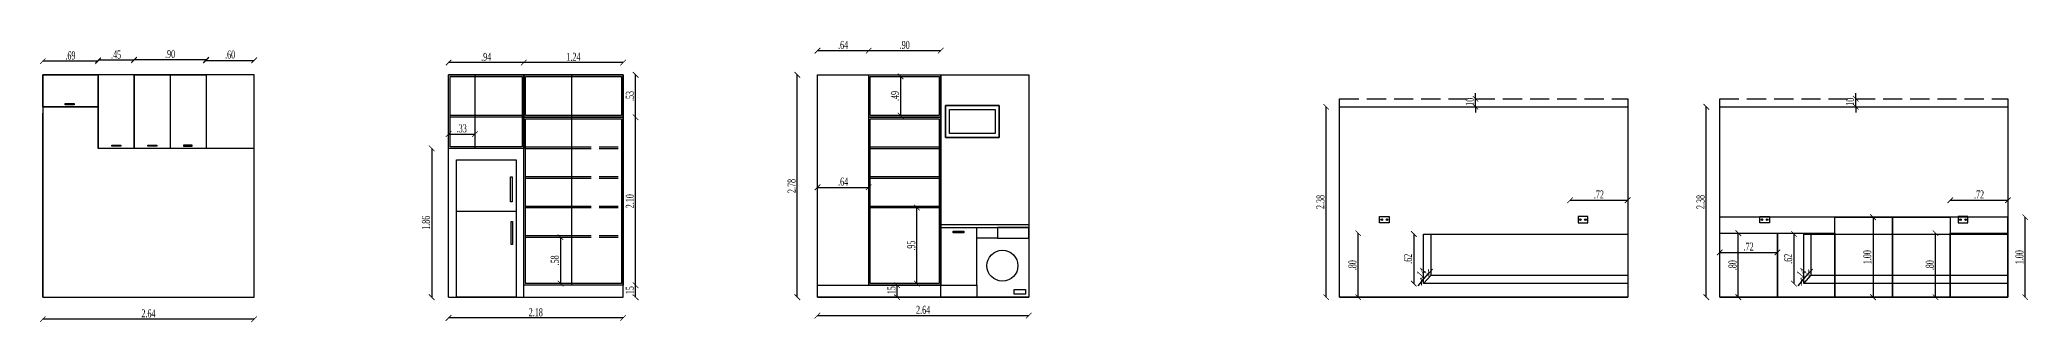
# Model space of a CAD drawing. Header units: inches. Extents: x -90 to 340, y -48 to 179.
# Drawn here: x 315.28 to 340.13, y -3.37 to 0.17 of the extents above; entities that cross this region are included whole.
import ezdxf

# ---------------------------------------------------------------- set-up
doc = ezdxf.new("R2010")
doc.units = ezdxf.units.IN
doc.header["$MEASUREMENT"] = 0
doc.linetypes.add('ACAD_ISO02W100', pattern=[15, 12, -3])
doc.layers.get('Defpoints').update_dxf_attribs({"lineweight": 15})
doc.styles.add('facade', font='times.ttf', dxfattribs={"width": 0.6})
doc.dimstyles.new('facade', dxfattribs={"dimscale": 0, "dimtxt": 0.08, "dimasz": 0.04, "dimexe": 0.1, "dimexo": 0.15, "dimgap": 0.01, "dimtad": 1, "dimzin": 4, "dimdsep": 46, "dimtxsty": 'facade', "dimblk": 'ARCHTICK', "dimcen": 0, "dimse1": 1, "dimse2": 1, "dimclrd": 140, "dimclre": 253, "dimclrt": 2, "dimazin": 1, "dimtm": 1e-09, "dimtfac": 1, "dimtix": 1, "dimtmove": 1, "dimatfit": 3, "dimldrblk": 'ARCHTICK', "dimfxl": 0.1, "dimtzin": 0, "dimlwd": -1, "dimarcsym": 0})

# ---------------------------------------------------------------- blocks, each defined once
blk = doc.blocks.new('_ArchTick')
at = {"color": 0, "linetype": 'ByBlock', "const_width": 0.15}
blk.add_lwpolyline([(-0.5, -0.5), (0.5, 0.5)], dxfattribs=at)
blk = doc.blocks.new('*D274')
at = {"color": 140}
blk.add_line((324.748, -3.052), (324.748, -0.272), dxfattribs=at)
at = {"layer": 'Defpoints', "color": 0}
for p in [(324.748, -0.272), (325, -0.272), (325, -3.052)]:
    blk.add_point(p, dxfattribs=at)
at = {"color": 140, "xscale": 0.07, "yscale": 0.07, "zscale": 0.07}
for p, rotation in [((324.748, -0.272), 90), ((324.748, -3.052), 270)]:
    blk.add_blockref('_ArchTick', p, dxfattribs=dict(at, rotation=rotation))
at = {"color": 6, "insert": (324.677, -1.662), "char_height": 0.1, "attachment_point": 5, "rotation": 90, "style": 'facade'}
blk.add_mtext('2.78', dxfattribs=at)
blk = doc.blocks.new('*D275')
at = {"color": 140}
blk.add_line((325, 0.03), (325.64, 0.03), dxfattribs=at)
at = {"layer": 'Defpoints', "color": 0}
for p in [(325.64, 0.03), (325, -0.272), (325.64, -0.272)]:
    blk.add_point(p, dxfattribs=at)
at = {"color": 140, "xscale": 0.07, "yscale": 0.07, "zscale": 0.07, "rotation": 180}
blk.add_blockref('_ArchTick', (325, 0.03), dxfattribs=at)
at = {"color": 140, "xscale": 0.07, "yscale": 0.07, "zscale": 0.07}
blk.add_blockref('_ArchTick', (325.64, 0.03), dxfattribs=at)
at = {"color": 6, "insert": (325.32, 0.101), "char_height": 0.1, "attachment_point": 5, "style": 'facade'}
blk.add_mtext('.64', dxfattribs=at)
blk = doc.blocks.new('*D276')
at = {"color": 140}
blk.add_line((325.64, 0.03), (326.54, 0.03), dxfattribs=at)
at = {"layer": 'Defpoints', "color": 0}
for p in [(326.54, 0.03), (325.64, -0.272), (326.54, -0.272)]:
    blk.add_point(p, dxfattribs=at)
at = {"color": 140, "xscale": 0.07, "yscale": 0.07, "zscale": 0.07, "rotation": 180}
blk.add_blockref('_ArchTick', (325.64, 0.03), dxfattribs=at)
at = {"color": 140, "xscale": 0.07, "yscale": 0.07, "zscale": 0.07}
blk.add_blockref('_ArchTick', (326.54, 0.03), dxfattribs=at)
at = {"color": 6, "insert": (326.09, 0.101), "char_height": 0.1, "attachment_point": 5, "style": 'facade'}
blk.add_mtext('.90', dxfattribs=at)
blk = doc.blocks.new('*D277')
at = {"color": 140}
blk.add_line((325.995, -3.052), (325.995, -2.902), dxfattribs=at)
at = {"layer": 'Defpoints', "color": 0}
for p in [(325.995, -2.902), (326.064, -2.902), (326.064, -3.052)]:
    blk.add_point(p, dxfattribs=at)
at = {"color": 140, "xscale": 0.07, "yscale": 0.07, "zscale": 0.07}
for p, rotation in [((325.995, -2.902), 90), ((325.995, -3.052), 270)]:
    blk.add_blockref('_ArchTick', p, dxfattribs=dict(at, rotation=rotation))
at = {"color": 6, "insert": (325.924, -2.977), "char_height": 0.1, "attachment_point": 5, "rotation": 90, "style": 'facade'}
blk.add_mtext('.15', dxfattribs=at)
blk = doc.blocks.new('*D278')
at = {"color": 140}
blk.add_line((326.039, -0.292), (326.039, -0.782), dxfattribs=at)
at = {"layer": 'Defpoints', "color": 0}
for p in [(326.063, -0.292), (326.039, -0.782), (326.063, -0.782)]:
    blk.add_point(p, dxfattribs=at)
at = {"color": 140, "xscale": 0.07, "yscale": 0.07, "zscale": 0.07}
for p, rotation in [((326.039, -0.292), 90), ((326.039, -0.782), 270)]:
    blk.add_blockref('_ArchTick', p, dxfattribs=dict(at, rotation=rotation))
at = {"color": 6, "insert": (325.968, -0.537), "char_height": 0.1, "attachment_point": 5, "rotation": 90, "style": 'facade'}
blk.add_mtext('.49', dxfattribs=at)
blk = doc.blocks.new('*D279')
at = {"color": 140}
blk.add_line((325, -1.679), (325.64, -1.679), dxfattribs=at)
at = {"layer": 'Defpoints', "color": 0}
for p in [(325, -1.662), (325.64, -1.662), (325.64, -1.679)]:
    blk.add_point(p, dxfattribs=at)
at = {"color": 140, "xscale": 0.07, "yscale": 0.07, "zscale": 0.07, "rotation": 180}
blk.add_blockref('_ArchTick', (325, -1.679), dxfattribs=at)
at = {"color": 140, "xscale": 0.07, "yscale": 0.07, "zscale": 0.07}
blk.add_blockref('_ArchTick', (325.64, -1.679), dxfattribs=at)
at = {"color": 6, "insert": (325.32, -1.608), "char_height": 0.1, "attachment_point": 5, "style": 'facade'}
blk.add_mtext('.64', dxfattribs=at)
blk = doc.blocks.new('*D280')
at = {"color": 140}
blk.add_line((317.36, -0.083), (316.46, -0.083), dxfattribs=at)
at = {"layer": 'Defpoints', "color": 0}
for p in [(316.46, -0.083), (316.46, -0.272), (317.36, -0.272)]:
    blk.add_point(p, dxfattribs=at)
at = {"color": 140, "xscale": 0.07, "yscale": 0.07, "zscale": 0.07, "rotation": 180}
blk.add_blockref('_ArchTick', (316.46, -0.083), dxfattribs=at)
at = {"color": 140, "xscale": 0.07, "yscale": 0.07, "zscale": 0.07}
blk.add_blockref('_ArchTick', (317.36, -0.083), dxfattribs=at)
at = {"color": 6, "insert": (316.91, -0.012), "char_height": 0.1, "attachment_point": 5, "style": 'facade'}
blk.add_mtext('.90', dxfattribs=at)
blk = doc.blocks.new('*D281')
at = {"color": 140}
blk.add_line((316.46, -0.09), (316.01, -0.09), dxfattribs=at)
at = {"layer": 'Defpoints', "color": 0}
for p in [(316.01, -0.09), (316.01, -0.292), (316.46, -0.272)]:
    blk.add_point(p, dxfattribs=at)
at = {"color": 140, "xscale": 0.07, "yscale": 0.07, "zscale": 0.07, "rotation": 180}
blk.add_blockref('_ArchTick', (316.01, -0.09), dxfattribs=at)
at = {"color": 140, "xscale": 0.07, "yscale": 0.07, "zscale": 0.07}
blk.add_blockref('_ArchTick', (316.46, -0.09), dxfattribs=at)
at = {"color": 6, "insert": (316.235, -0.019), "char_height": 0.1, "attachment_point": 5, "style": 'facade'}
blk.add_mtext('.45', dxfattribs=at)
blk = doc.blocks.new('*D282')
at = {"color": 140}
blk.add_line((316.01, -0.102), (315.32, -0.102), dxfattribs=at)
at = {"layer": 'Defpoints', "color": 0}
for p in [(315.32, -0.102), (315.32, -1.192), (316.01, -1.192)]:
    blk.add_point(p, dxfattribs=at)
at = {"color": 140, "xscale": 0.07, "yscale": 0.07, "zscale": 0.07, "rotation": 180}
blk.add_blockref('_ArchTick', (315.32, -0.102), dxfattribs=at)
at = {"color": 140, "xscale": 0.07, "yscale": 0.07, "zscale": 0.07}
blk.add_blockref('_ArchTick', (316.01, -0.102), dxfattribs=at)
at = {"color": 6, "insert": (315.665, -0.031), "char_height": 0.1, "attachment_point": 5, "style": 'facade'}
blk.add_mtext('.69', dxfattribs=at)
blk = doc.blocks.new('*D283')
at = {"color": 140}
blk.add_line((317.36, -0.091), (317.96, -0.091), dxfattribs=at)
at = {"layer": 'Defpoints', "color": 0}
for p in [(317.96, -0.091), (317.36, -0.272), (317.96, -0.272)]:
    blk.add_point(p, dxfattribs=at)
at = {"color": 140, "xscale": 0.07, "yscale": 0.07, "zscale": 0.07, "rotation": 180}
blk.add_blockref('_ArchTick', (317.36, -0.091), dxfattribs=at)
at = {"color": 140, "xscale": 0.07, "yscale": 0.07, "zscale": 0.07}
blk.add_blockref('_ArchTick', (317.96, -0.091), dxfattribs=at)
at = {"color": 6, "insert": (317.66, -0.02), "char_height": 0.1, "attachment_point": 5, "style": 'facade'}
blk.add_mtext('.60', dxfattribs=at)
blk = doc.blocks.new('*D284')
at = {"color": 140}
blk.add_line((322.727, -3.052), (322.727, -2.902), dxfattribs=at)
at = {"layer": 'Defpoints', "color": 0}
for p in [(322.57, -2.902), (322.727, -2.902), (322.57, -3.052)]:
    blk.add_point(p, dxfattribs=at)
at = {"color": 140, "xscale": 0.07, "yscale": 0.07, "zscale": 0.07}
for p, rotation in [((322.727, -2.902), 90), ((322.727, -3.052), 270)]:
    blk.add_blockref('_ArchTick', p, dxfattribs=dict(at, rotation=rotation))
at = {"color": 6, "insert": (322.656, -2.977), "char_height": 0.1, "attachment_point": 5, "rotation": 90, "style": 'facade'}
blk.add_mtext('.15', dxfattribs=at)
blk = doc.blocks.new('*D285')
at = {"color": 140}
blk.add_line((322.727, -2.902), (322.727, -0.802), dxfattribs=at)
at = {"layer": 'Defpoints', "color": 0}
for p in [(322.57, -0.802), (322.727, -0.802), (322.57, -2.902)]:
    blk.add_point(p, dxfattribs=at)
at = {"color": 140, "xscale": 0.07, "yscale": 0.07, "zscale": 0.07}
for p, rotation in [((322.727, -0.802), 90), ((322.727, -2.902), 270)]:
    blk.add_blockref('_ArchTick', p, dxfattribs=dict(at, rotation=rotation))
at = {"color": 6, "insert": (322.656, -1.852), "char_height": 0.1, "attachment_point": 5, "rotation": 90, "style": 'facade'}
blk.add_mtext('2.10', dxfattribs=at)
blk = doc.blocks.new('*D286')
at = {"color": 140}
blk.add_line((322.727, -0.802), (322.727, -0.272), dxfattribs=at)
at = {"layer": 'Defpoints', "color": 0}
for p in [(322.57, -0.272), (322.727, -0.272), (322.57, -0.802)]:
    blk.add_point(p, dxfattribs=at)
at = {"color": 140, "xscale": 0.07, "yscale": 0.07, "zscale": 0.07}
for p, rotation in [((322.727, -0.272), 90), ((322.727, -0.802), 270)]:
    blk.add_blockref('_ArchTick', p, dxfattribs=dict(at, rotation=rotation))
at = {"color": 6, "insert": (322.656, -0.537), "char_height": 0.1, "attachment_point": 5, "rotation": 90, "style": 'facade'}
blk.add_mtext('.53', dxfattribs=at)
blk = doc.blocks.new('*D287')
at = {"color": 140}
blk.add_line((322.57, -0.119), (321.33, -0.119), dxfattribs=at)
at = {"layer": 'Defpoints', "color": 0}
for p in [(321.33, -0.119), (321.33, -0.272), (322.57, -0.272)]:
    blk.add_point(p, dxfattribs=at)
at = {"color": 140, "xscale": 0.07, "yscale": 0.07, "zscale": 0.07, "rotation": 180}
blk.add_blockref('_ArchTick', (321.33, -0.119), dxfattribs=at)
at = {"color": 140, "xscale": 0.07, "yscale": 0.07, "zscale": 0.07}
blk.add_blockref('_ArchTick', (322.57, -0.119), dxfattribs=at)
at = {"color": 6, "insert": (321.95, -0.048), "char_height": 0.1, "attachment_point": 5, "style": 'facade'}
blk.add_mtext('1.24', dxfattribs=at)
blk = doc.blocks.new('*D288')
at = {"color": 140}
blk.add_line((321.33, -0.119), (320.39, -0.119), dxfattribs=at)
at = {"layer": 'Defpoints', "color": 0}
for p in [(320.39, -0.119), (320.39, -0.272), (321.33, -0.272)]:
    blk.add_point(p, dxfattribs=at)
at = {"color": 140, "xscale": 0.07, "yscale": 0.07, "zscale": 0.07, "rotation": 180}
blk.add_blockref('_ArchTick', (320.39, -0.119), dxfattribs=at)
at = {"color": 140, "xscale": 0.07, "yscale": 0.07, "zscale": 0.07}
blk.add_blockref('_ArchTick', (321.33, -0.119), dxfattribs=at)
at = {"color": 6, "insert": (320.86, -0.048), "char_height": 0.1, "attachment_point": 5, "style": 'facade'}
blk.add_mtext('.94', dxfattribs=at)
blk = doc.blocks.new('*D289')
at = {"color": 140}
blk.add_line((320.39, -1.013), (320.72, -1.013), dxfattribs=at)
at = {"layer": 'Defpoints', "color": 0}
for p in [(320.39, -0.935), (320.72, -0.935), (320.72, -1.013)]:
    blk.add_point(p, dxfattribs=at)
at = {"color": 140, "xscale": 0.07, "yscale": 0.07, "zscale": 0.07, "rotation": 180}
blk.add_blockref('_ArchTick', (320.39, -1.013), dxfattribs=at)
at = {"color": 140, "xscale": 0.07, "yscale": 0.07, "zscale": 0.07}
blk.add_blockref('_ArchTick', (320.72, -1.013), dxfattribs=at)
at = {"color": 6, "insert": (320.555, -0.942), "char_height": 0.1, "attachment_point": 5, "style": 'facade'}
blk.add_mtext('.33', dxfattribs=at)
blk = doc.blocks.new('*D290')
at = {"color": 140}
blk.add_line((320.179, -1.192), (320.179, -3.052), dxfattribs=at)
at = {"layer": 'Defpoints', "color": 0}
for p in [(320.39, -1.192), (320.179, -3.052), (320.39, -3.052)]:
    blk.add_point(p, dxfattribs=at)
at = {"color": 140, "xscale": 0.07, "yscale": 0.07, "zscale": 0.07}
for p, rotation in [((320.179, -1.192), 90), ((320.179, -3.052), 270)]:
    blk.add_blockref('_ArchTick', p, dxfattribs=dict(at, rotation=rotation))
at = {"color": 6, "insert": (320.108, -2.122), "char_height": 0.1, "attachment_point": 5, "rotation": 90, "style": 'facade'}
blk.add_mtext('1.86', dxfattribs=at)
blk = doc.blocks.new('*D291')
at = {"color": 140}
blk.add_line((322.57, -3.312), (320.39, -3.312), dxfattribs=at)
at = {"layer": 'Defpoints', "color": 0}
for p in [(320.39, -3.052), (322.57, -3.052), (320.39, -3.312)]:
    blk.add_point(p, dxfattribs=at)
at = {"color": 140, "xscale": 0.07, "yscale": 0.07, "zscale": 0.07, "rotation": 180}
blk.add_blockref('_ArchTick', (320.39, -3.312), dxfattribs=at)
at = {"color": 140, "xscale": 0.07, "yscale": 0.07, "zscale": 0.07}
blk.add_blockref('_ArchTick', (322.57, -3.312), dxfattribs=at)
at = {"color": 6, "insert": (321.48, -3.241), "char_height": 0.1, "attachment_point": 5, "style": 'facade'}
blk.add_mtext('2.18', dxfattribs=at)
blk = doc.blocks.new('*D292')
at = {"color": 140}
blk.add_line((325, -3.282), (327.64, -3.282), dxfattribs=at)
at = {"layer": 'Defpoints', "color": 0}
for p in [(325, -3.052), (327.64, -3.052), (327.64, -3.282)]:
    blk.add_point(p, dxfattribs=at)
at = {"color": 140, "xscale": 0.07, "yscale": 0.07, "zscale": 0.07, "rotation": 180}
blk.add_blockref('_ArchTick', (325, -3.282), dxfattribs=at)
at = {"color": 140, "xscale": 0.07, "yscale": 0.07, "zscale": 0.07}
blk.add_blockref('_ArchTick', (327.64, -3.282), dxfattribs=at)
at = {"color": 6, "insert": (326.32, -3.211), "char_height": 0.1, "attachment_point": 5, "style": 'facade'}
blk.add_mtext('2.64', dxfattribs=at)
blk = doc.blocks.new('*D293')
at = {"color": 140}
blk.add_line((317.96, -3.327), (315.32, -3.327), dxfattribs=at)
at = {"layer": 'Defpoints', "color": 0}
for p in [(315.32, -3.052), (317.96, -3.052), (315.32, -3.327)]:
    blk.add_point(p, dxfattribs=at)
at = {"color": 140, "xscale": 0.07, "yscale": 0.07, "zscale": 0.07, "rotation": 180}
blk.add_blockref('_ArchTick', (315.32, -3.327), dxfattribs=at)
at = {"color": 140, "xscale": 0.07, "yscale": 0.07, "zscale": 0.07}
blk.add_blockref('_ArchTick', (317.96, -3.327), dxfattribs=at)
at = {"color": 6, "insert": (316.64, -3.256), "char_height": 0.1, "attachment_point": 5, "style": 'facade'}
blk.add_mtext('2.64', dxfattribs=at)
blk = doc.blocks.new('*D294')
at = {"color": 140}
blk.add_line((326.243, -2.882), (326.243, -1.932), dxfattribs=at)
at = {"layer": 'Defpoints', "color": 0}
for p in [(326.243, -1.932), (326.286, -1.932), (326.286, -2.882)]:
    blk.add_point(p, dxfattribs=at)
at = {"color": 140, "xscale": 0.07, "yscale": 0.07, "zscale": 0.07}
for p, rotation in [((326.243, -1.932), 90), ((326.243, -2.882), 270)]:
    blk.add_blockref('_ArchTick', p, dxfattribs=dict(at, rotation=rotation))
at = {"color": 6, "insert": (326.172, -2.407), "char_height": 0.1, "attachment_point": 5, "rotation": 90, "style": 'facade'}
blk.add_mtext('.95', dxfattribs=at)
blk = doc.blocks.new('*D295')
at = {"color": 140}
blk.add_line((331.356, -3.052), (331.356, -0.672), dxfattribs=at)
at = {"layer": 'Defpoints', "color": 0}
for p in [(331.356, -0.672), (331.524, -0.672), (331.524, -3.052)]:
    blk.add_point(p, dxfattribs=at)
at = {"color": 140, "xscale": 0.07, "yscale": 0.07, "zscale": 0.07}
for p, rotation in [((331.356, -0.672), 90), ((331.356, -3.052), 270)]:
    blk.add_blockref('_ArchTick', p, dxfattribs=dict(at, rotation=rotation))
at = {"color": 6, "insert": (331.285, -1.862), "char_height": 0.1, "attachment_point": 5, "rotation": 90, "style": 'facade'}
blk.add_mtext('2.38', dxfattribs=at)
blk = doc.blocks.new('*D296')
at = {"color": 140}
for p, q in [((333.223, -0.572), (333.223, -0.502)), ((333.223, -0.672), (333.223, -0.572)), ((333.223, -0.672), (333.223, -0.742))]:
    blk.add_line(p, q, dxfattribs=at)
at = {"layer": 'Defpoints', "color": 0}
for p in [(333.223, -0.572), (333.324, -0.572), (333.324, -0.672)]:
    blk.add_point(p, dxfattribs=at)
at = {"color": 140, "xscale": 0.07, "yscale": 0.07, "zscale": 0.07}
for p, rotation in [((333.223, -0.572), 270), ((333.223, -0.672), 90)]:
    blk.add_blockref('_ArchTick', p, dxfattribs=dict(at, rotation=rotation))
at = {"color": 6, "insert": (333.152, -0.622), "char_height": 0.1, "attachment_point": 5, "rotation": 90, "style": 'facade'}
blk.add_mtext('.10', dxfattribs=at)
blk = doc.blocks.new('*D297')
at = {"color": 140}
blk.add_line((332.451, -2.262), (332.451, -2.882), dxfattribs=at)
at = {"layer": 'Defpoints', "color": 0}
for p in [(332.574, -2.262), (332.451, -2.882), (332.574, -2.882)]:
    blk.add_point(p, dxfattribs=at)
at = {"color": 140, "xscale": 0.07, "yscale": 0.07, "zscale": 0.07}
for p, rotation in [((332.451, -2.262), 90), ((332.451, -2.882), 270)]:
    blk.add_blockref('_ArchTick', p, dxfattribs=dict(at, rotation=rotation))
at = {"color": 6, "insert": (332.38, -2.572), "char_height": 0.1, "attachment_point": 5, "rotation": 90, "style": 'facade'}
blk.add_mtext('.62', dxfattribs=at)
blk = doc.blocks.new('*D298')
at = {"color": 140}
for p, q in [((332.638, -2.752), (332.685, -2.7)), ((332.546, -2.857), (332.5, -2.91)), ((332.546, -2.857), (332.638, -2.752))]:
    blk.add_line(p, q, dxfattribs=at)
at = {"layer": 'Defpoints', "color": 0}
for p in [(332.574, -2.882), (332.638, -2.752), (332.667, -2.777)]:
    blk.add_point(p, dxfattribs=at)
at = {"color": 140, "xscale": 0.07, "yscale": 0.07, "zscale": 0.07}
for p, rotation in [((332.638, -2.752), 228.6549975260653), ((332.546, -2.857), 48.6549975260653)]:
    blk.add_blockref('_ArchTick', p, dxfattribs=dict(at, rotation=rotation))
at = {"color": 6, "insert": (332.539, -2.758), "char_height": 0.1, "attachment_point": 5, "rotation": 48.655, "style": 'facade'}
blk.add_mtext('.14', dxfattribs=at)
blk = doc.blocks.new('*D299')
at = {"color": 140}
blk.add_line((321.789, -2.302), (321.789, -2.882), dxfattribs=at)
at = {"layer": 'Defpoints', "color": 0}
for p in [(321.778, -2.302), (321.778, -2.882), (321.789, -2.882)]:
    blk.add_point(p, dxfattribs=at)
at = {"color": 140, "xscale": 0.07, "yscale": 0.07, "zscale": 0.07}
for p, rotation in [((321.789, -2.302), 90), ((321.789, -2.882), 270)]:
    blk.add_blockref('_ArchTick', p, dxfattribs=dict(at, rotation=rotation))
at = {"color": 6, "insert": (321.718, -2.592), "char_height": 0.1, "attachment_point": 5, "rotation": 90, "style": 'facade'}
blk.add_mtext('.58', dxfattribs=at)
blk = doc.blocks.new('*D300')
at = {"color": 140}
blk.add_line((331.756, -3.052), (331.756, -2.252), dxfattribs=at)
at = {"layer": 'Defpoints', "color": 0}
for p in [(331.676, -2.252), (331.756, -2.252), (331.676, -3.052)]:
    blk.add_point(p, dxfattribs=at)
at = {"color": 140, "xscale": 0.07, "yscale": 0.07, "zscale": 0.07}
for p, rotation in [((331.756, -2.252), 90), ((331.756, -3.052), 270)]:
    blk.add_blockref('_ArchTick', p, dxfattribs=dict(at, rotation=rotation))
at = {"color": 6, "insert": (331.685, -2.652), "char_height": 0.1, "attachment_point": 5, "rotation": 90, "style": 'facade'}
blk.add_mtext('.80', dxfattribs=at)
blk = doc.blocks.new('*D301')
at = {"color": 140}
blk.add_line((334.404, -1.84), (335.124, -1.84), dxfattribs=at)
at = {"layer": 'Defpoints', "color": 0}
for p in [(334.404, -1.952), (335.124, -1.84), (335.124, -1.952)]:
    blk.add_point(p, dxfattribs=at)
at = {"color": 140, "xscale": 0.07, "yscale": 0.07, "zscale": 0.07, "rotation": 180}
blk.add_blockref('_ArchTick', (334.404, -1.84), dxfattribs=at)
at = {"color": 140, "xscale": 0.07, "yscale": 0.07, "zscale": 0.07}
blk.add_blockref('_ArchTick', (335.124, -1.84), dxfattribs=at)
at = {"color": 6, "insert": (334.764, -1.769), "char_height": 0.1, "attachment_point": 5, "style": 'facade'}
blk.add_mtext('.72', dxfattribs=at)
blk = doc.blocks.new('*D305')
at = {"color": 140}
blk.add_line((336.106, -3.052), (336.106, -0.672), dxfattribs=at)
at = {"layer": 'Defpoints', "color": 0}
for p in [(336.106, -0.672), (336.275, -0.672), (336.275, -3.052)]:
    blk.add_point(p, dxfattribs=at)
at = {"color": 140, "xscale": 0.07, "yscale": 0.07, "zscale": 0.07}
for p, rotation in [((336.106, -0.672), 90), ((336.106, -3.052), 270)]:
    blk.add_blockref('_ArchTick', p, dxfattribs=dict(at, rotation=rotation))
at = {"color": 6, "insert": (336.035, -1.862), "char_height": 0.1, "attachment_point": 5, "rotation": 90, "style": 'facade'}
blk.add_mtext('2.38', dxfattribs=at)
blk = doc.blocks.new('*D306')
at = {"color": 140}
for p, q in [((337.974, -0.572), (337.974, -0.502)), ((337.974, -0.672), (337.974, -0.572)), ((337.974, -0.672), (337.974, -0.742))]:
    blk.add_line(p, q, dxfattribs=at)
at = {"layer": 'Defpoints', "color": 0}
for p in [(337.974, -0.572), (338.075, -0.572), (338.075, -0.672)]:
    blk.add_point(p, dxfattribs=at)
at = {"color": 140, "xscale": 0.07, "yscale": 0.07, "zscale": 0.07}
for p, rotation in [((337.974, -0.572), 270), ((337.974, -0.672), 90)]:
    blk.add_blockref('_ArchTick', p, dxfattribs=dict(at, rotation=rotation))
at = {"color": 6, "insert": (337.903, -0.622), "char_height": 0.1, "attachment_point": 5, "rotation": 90, "style": 'facade'}
blk.add_mtext('.10', dxfattribs=at)
blk = doc.blocks.new('*D307')
at = {"color": 140}
blk.add_line((337.202, -2.262), (337.202, -2.882), dxfattribs=at)
at = {"layer": 'Defpoints', "color": 0}
for p in [(337.325, -2.262), (337.202, -2.882), (337.325, -2.882)]:
    blk.add_point(p, dxfattribs=at)
at = {"color": 140, "xscale": 0.07, "yscale": 0.07, "zscale": 0.07}
for p, rotation in [((337.202, -2.262), 90), ((337.202, -2.882), 270)]:
    blk.add_blockref('_ArchTick', p, dxfattribs=dict(at, rotation=rotation))
at = {"color": 6, "insert": (337.13, -2.572), "char_height": 0.1, "attachment_point": 5, "rotation": 90, "style": 'facade'}
blk.add_mtext('.62', dxfattribs=at)
blk = doc.blocks.new('*D308')
at = {"color": 140}
for p, q in [((337.389, -2.752), (337.435, -2.7)), ((337.296, -2.857), (337.25, -2.91)), ((337.296, -2.857), (337.389, -2.752))]:
    blk.add_line(p, q, dxfattribs=at)
at = {"layer": 'Defpoints', "color": 0}
for p in [(337.325, -2.882), (337.389, -2.752), (337.417, -2.777)]:
    blk.add_point(p, dxfattribs=at)
at = {"color": 140, "xscale": 0.07, "yscale": 0.07, "zscale": 0.07}
for p, rotation in [((337.389, -2.752), 228.6549975260653), ((337.296, -2.857), 48.6549975260653)]:
    blk.add_blockref('_ArchTick', p, dxfattribs=dict(at, rotation=rotation))
at = {"color": 6, "insert": (337.289, -2.758), "char_height": 0.1, "attachment_point": 5, "rotation": 48.655, "style": 'facade'}
blk.add_mtext('.14', dxfattribs=at)
blk = doc.blocks.new('*D303')
at = {"color": 140}
blk.add_line((336.506, -3.052), (336.506, -2.252), dxfattribs=at)
at = {"layer": 'Defpoints', "color": 0}
for p in [(336.427, -2.252), (336.506, -2.252), (336.427, -3.052)]:
    blk.add_point(p, dxfattribs=at)
at = {"color": 140, "xscale": 0.07, "yscale": 0.07, "zscale": 0.07}
for p, rotation in [((336.506, -2.252), 90), ((336.506, -3.052), 270)]:
    blk.add_blockref('_ArchTick', p, dxfattribs=dict(at, rotation=rotation))
at = {"color": 6, "insert": (336.435, -2.652), "char_height": 0.1, "attachment_point": 5, "rotation": 90, "style": 'facade'}
blk.add_mtext('.80', dxfattribs=at)
blk = doc.blocks.new('*D302')
at = {"color": 140}
blk.add_line((339.155, -1.84), (339.875, -1.84), dxfattribs=at)
at = {"layer": 'Defpoints', "color": 0}
for p in [(339.155, -1.952), (339.875, -1.84), (339.875, -1.952)]:
    blk.add_point(p, dxfattribs=at)
at = {"color": 140, "xscale": 0.07, "yscale": 0.07, "zscale": 0.07, "rotation": 180}
blk.add_blockref('_ArchTick', (339.155, -1.84), dxfattribs=at)
at = {"color": 140, "xscale": 0.07, "yscale": 0.07, "zscale": 0.07}
blk.add_blockref('_ArchTick', (339.875, -1.84), dxfattribs=at)
at = {"color": 6, "insert": (339.515, -1.769), "char_height": 0.1, "attachment_point": 5, "style": 'facade'}
blk.add_mtext('.72', dxfattribs=at)
blk = doc.blocks.new('*D304')
at = {"color": 140}
blk.add_line((338.971, -3.052), (338.971, -2.252), dxfattribs=at)
at = {"layer": 'Defpoints', "color": 0}
for p in [(338.971, -2.252), (339.091, -2.252), (339.091, -3.052)]:
    blk.add_point(p, dxfattribs=at)
at = {"color": 140, "xscale": 0.07, "yscale": 0.07, "zscale": 0.07}
for p, rotation in [((338.971, -2.252), 90), ((338.971, -3.052), 270)]:
    blk.add_blockref('_ArchTick', p, dxfattribs=dict(at, rotation=rotation))
at = {"color": 6, "insert": (338.9, -2.652), "char_height": 0.1, "attachment_point": 5, "rotation": 90, "style": 'facade'}
blk.add_mtext('.80', dxfattribs=at)
blk = doc.blocks.new('*D309')
at = {"color": 140}
blk.add_line((336.275, -2.492), (336.995, -2.492), dxfattribs=at)
at = {"layer": 'Defpoints', "color": 0}
for p in [(336.275, -2.252), (336.995, -2.252), (336.995, -2.492)]:
    blk.add_point(p, dxfattribs=at)
at = {"color": 140, "xscale": 0.07, "yscale": 0.07, "zscale": 0.07, "rotation": 180}
blk.add_blockref('_ArchTick', (336.275, -2.492), dxfattribs=at)
at = {"color": 140, "xscale": 0.07, "yscale": 0.07, "zscale": 0.07}
blk.add_blockref('_ArchTick', (336.995, -2.492), dxfattribs=at)
at = {"color": 6, "insert": (336.635, -2.421), "char_height": 0.1, "attachment_point": 5, "style": 'facade'}
blk.add_mtext('.72', dxfattribs=at)
blk = doc.blocks.new('*D310')
at = {"color": 140}
blk.add_line((340.091, -3.052), (340.091, -2.052), dxfattribs=at)
at = {"layer": 'Defpoints', "color": 0}
for p in [(339.875, -2.052), (340.091, -2.052), (339.875, -3.052)]:
    blk.add_point(p, dxfattribs=at)
at = {"color": 140, "xscale": 0.07, "yscale": 0.07, "zscale": 0.07}
for p, rotation in [((340.091, -2.052), 90), ((340.091, -3.052), 270)]:
    blk.add_blockref('_ArchTick', p, dxfattribs=dict(at, rotation=rotation))
at = {"color": 6, "insert": (340.02, -2.552), "char_height": 0.1, "attachment_point": 5, "rotation": 90, "style": 'facade'}
blk.add_mtext('1.00', dxfattribs=at)
blk = doc.blocks.new('*D311')
at = {"color": 140}
blk.add_line((338.19, -2.052), (338.19, -3.052), dxfattribs=at)
at = {"layer": 'Defpoints', "color": 0}
for p in [(338.23, -2.052), (338.19, -3.052), (338.23, -3.052)]:
    blk.add_point(p, dxfattribs=at)
at = {"color": 140, "xscale": 0.07, "yscale": 0.07, "zscale": 0.07}
for p, rotation in [((338.19, -2.052), 90), ((338.19, -3.052), 270)]:
    blk.add_blockref('_ArchTick', p, dxfattribs=dict(at, rotation=rotation))
at = {"color": 6, "insert": (338.119, -2.552), "char_height": 0.1, "attachment_point": 5, "rotation": 90, "style": 'facade'}
blk.add_mtext('1.00', dxfattribs=at)

msp = doc.modelspace()

# ---------------------------------------------------------------- linework, layer by layer
for p, q in [((315.32041, -0.27215), (316.01041, -0.27215)), ((316.01041, -0.27215), (316.01041, -1.19215)), ((316.01041, -1.19215), (316.01041, -0.29215)), ((316.46041, -0.27215), (316.46041, -1.19215)), ((317.96041, -0.27215), (317.36041, -0.27215)), ((317.36041, -0.27215), (317.36041, -1.19215)), ((322.57011, -0.27215), (320.39011, -0.27215)), ((320.39011, -3.05215), (320.39011, -0.27215)), ((320.39011, -0.27215), (320.72011, -0.27215)), ((320.72011, -0.27215), (320.72011, -1.19215)), ((321.33011, -3.05215), (321.33011, -0.27215)), ((321.93011, -2.90215), (321.93011, -0.27215)), ((322.57011, -3.05215), (322.57011, -0.27215)), ((324.9998, -3.05215), (324.9998, -0.27215)), ((324.9998, -0.27215), (327.6398, -0.27215)), ((325.6398, -2.90215), (325.6398, -0.27215)), ((326.5398, -2.14215), (326.5398, -0.27215)), ((327.6398, -0.27215), (327.6398, -3.05215)), ((315.32041, -0.67215), (316.01041, -0.67215)), ((327.2698, -0.65634), (326.5998, -0.65634)), ((326.5998, -0.65634), (326.5998, -0.95634)), ((327.2698, -1.05634), (327.2698, -0.65634)), ((331.52411, -3.05215), (331.52411, -0.57215)), ((331.52411, -0.67215), (335.12411, -0.67215)), ((335.12411, -0.57215), (335.12411, -3.05215)), ((336.27471, -3.05215), (336.27471, -0.57215)), ((336.27471, -0.67215), (339.87471, -0.67215)), ((339.87471, -0.57215), (339.87471, -3.05215)), ((315.32041, -3.05215), (315.32041, -0.75215)), ((321.31011, -0.78215), (320.41011, -0.78215)), ((321.31011, -0.80215), (320.41011, -0.80215)), ((321.33011, -0.80215), (321.31011, -0.80215)), ((322.57011, -0.80215), (321.33011, -0.80215)), ((325.6398, -0.80215), (326.5398, -0.80215)), ((326.5998, -0.95634), (326.5998, -1.05634)), ((317.96041, -1.19215), (316.01041, -1.19215)), ((317.96041, -1.19215), (317.36041, -1.19215)), ((320.39011, -3.05215), (320.39011, -1.15215)), ((321.33011, -1.19215), (320.39011, -1.19215)), ((321.35011, -1.17215), (321.93011, -1.17215)), ((321.35011, -1.19215), (321.93011, -1.19215)), ((325.6598, -1.17215), (326.5198, -1.17215)), ((325.6598, -1.19215), (326.5198, -1.19215)), ((326.5998, -1.05634), (327.2698, -1.05634)), ((321.35011, -1.54215), (321.93011, -1.54215)), ((321.35011, -1.56215), (321.93011, -1.56215)), ((325.6598, -1.54215), (326.5198, -1.54215)), ((325.6598, -1.56215), (326.5198, -1.56215)), ((321.35011, -1.91215), (321.93011, -1.91215)), ((321.35011, -1.93215), (321.93011, -1.93215)), ((325.6598, -1.91215), (326.5198, -1.91215)), ((325.6598, -1.93215), (326.5198, -1.93215)), ((335.12411, -1.95215), (335.12411, -3.05215)), ((339.87471, -1.95215), (339.87471, -3.05215)), ((326.5398, -2.18215), (326.5398, -2.14215)), ((326.5398, -2.14215), (327.6398, -2.14215)), ((326.5398, -2.90215), (326.5398, -2.18215)), ((326.5398, -2.18215), (327.6398, -2.18215)), ((326.9898, -2.90215), (326.9898, -2.18215)), ((331.52411, -3.05215), (331.52411, -2.12215)), ((332.02411, -2.12215), (332.02411, -2.04215)), ((332.02411, -2.12215), (332.02411, -2.04215)), ((332.02411, -2.04215), (332.14411, -2.04215)), ((332.14411, -2.12215), (332.02411, -2.12215)), ((332.14411, -2.04215), (332.14411, -2.12215)), ((334.50411, -2.04215), (334.50411, -2.12215)), ((334.62411, -2.04215), (334.50411, -2.04215)), ((339.87471, -2.05215), (336.27471, -2.05215)), ((336.27471, -3.05215), (336.27471, -2.12215)), ((336.77471, -2.12215), (336.77471, -2.04215)), ((336.77471, -2.12215), (336.77471, -2.04215)), ((336.77471, -2.04215), (336.89471, -2.04215)), ((336.89471, -2.12215), (336.77471, -2.12215)), ((336.89471, -2.04215), (336.89471, -2.12215)), ((339.25471, -2.04215), (339.25471, -2.12215)), ((339.37471, -2.04215), (339.25471, -2.04215)), ((339.87471, -3.05215), (339.87471, -2.05215)), ((321.35011, -2.28215), (321.93011, -2.28215)), ((321.35011, -2.30215), (321.93011, -2.30215)), ((332.57411, -2.88215), (332.57411, -2.26215)), ((332.57411, -2.26215), (335.12411, -2.26215)), ((332.66659, -2.77705), (332.66659, -2.26215)), ((337.32471, -2.88215), (337.32471, -2.26215)), ((337.32471, -2.26215), (339.87471, -2.26215)), ((337.41719, -2.77705), (337.41719, -2.26215)), ((322.57011, -2.90215), (321.33011, -2.90215)), ((324.9998, -2.90215), (326.9898, -2.90215)), ((324.9998, -2.90215), (325.5998, -2.90215)), ((325.6398, -2.90215), (326.5398, -2.90215)), ((326.5398, -3.05215), (326.5398, -2.90215)), ((326.9898, -2.90215), (326.9898, -3.05215)), ((332.57411, -2.88215), (332.66659, -2.77705)), ((335.12411, -2.88215), (332.57411, -2.88215)), ((332.66659, -2.77705), (335.12411, -2.77705)), ((337.32471, -2.88215), (337.41719, -2.77705)), ((339.87471, -2.88215), (337.32471, -2.88215)), ((337.41719, -2.77705), (339.87471, -2.77705)), ((320.39011, -3.05215), (322.57011, -3.05215)), ((324.9998, -3.05215), (327.6398, -3.05215)), ((327.6398, -3.05215), (326.5398, -3.05215)), ((327.2698, -3.05215), (326.5998, -3.05215)), ((327.6398, -3.05215), (327.2698, -3.05215)), ((331.52411, -3.05215), (335.12411, -3.05215)), ((335.12411, -3.05215), (331.52411, -3.05215)), ((331.96411, -3.05215), (331.94411, -3.05215)), ((332.49411, -3.05215), (332.47411, -3.05215)), ((333.02411, -3.05215), (333.00411, -3.05215)), ((333.55411, -3.05215), (333.53411, -3.05215)), ((334.08411, -3.05215), (334.06411, -3.05215)), ((335.12411, -3.05215), (334.40411, -3.05215)), ((335.12411, -3.05215), (334.52411, -3.05215)), ((334.61411, -3.05215), (334.59411, -3.05215)), ((336.27471, -3.05215), (339.87471, -3.05215)), ((339.87471, -3.05215), (336.27471, -3.05215)), ((336.71471, -3.05215), (336.69471, -3.05215)), ((337.24471, -3.05215), (337.22471, -3.05215)), ((337.77471, -3.05215), (337.75471, -3.05215)), ((338.30471, -3.05215), (338.28471, -3.05215)), ((338.83471, -3.05215), (338.81471, -3.05215)), ((339.87471, -3.05215), (339.15471, -3.05215)), ((339.87471, -3.05215), (339.27471, -3.05215)), ((339.36471, -3.05215), (339.34471, -3.05215))]:
    msp.add_line(p, q)
at = {"linetype": 'ACAD_ISO02W100', "ltscale": 0.02}
for p, q in [((331.52411, -0.57215), (335.12411, -0.57215)), ((336.27471, -0.57215), (339.87471, -0.57215)), ((321.93011, -1.17215), (322.55011, -1.17215)), ((321.93011, -1.19215), (322.55011, -1.19215)), ((321.93011, -1.54215), (322.55011, -1.54215)), ((321.93011, -1.56215), (322.55011, -1.56215)), ((321.93011, -1.91215), (322.55011, -1.91215)), ((321.93011, -1.93215), (322.55011, -1.93215)), ((321.93011, -2.28215), (322.55011, -2.28215)), ((321.93011, -2.30215), (322.55011, -2.30215))]:
    msp.add_line(p, q, dxfattribs=at)
for points in [[(317.96041, -0.27215), (315.32041, -0.27215), (315.32041, -3.05215), (317.96041, -3.05215)], [(315.32041, -0.27215), (316.01041, -0.27215), (316.01041, -0.67215), (315.32041, -0.67215)], [(316.46041, -0.27215), (317.36041, -0.27215), (317.36041, -1.19215), (316.46041, -1.19215)], [(316.46041, -0.27215), (316.91041, -0.27215), (316.91041, -1.19215), (316.46041, -1.19215)], [(320.39011, -0.27215), (321.33011, -0.27215), (321.33011, -1.19215), (320.39011, -1.19215)], [(320.39011, -0.27215), (320.72011, -0.27215), (320.72011, -1.19215), (320.39011, -1.19215)], [(320.41011, -0.29215), (321.31011, -0.29215), (321.31011, -1.17215), (320.41011, -1.17215)], [(321.33011, -0.27215), (322.57011, -0.27215), (322.57011, -2.90215), (321.33011, -2.90215)], [(321.33011, -0.27215), (322.57011, -0.27215), (322.57011, -0.80215), (321.33011, -0.80215)], [(321.35011, -0.29215), (322.55011, -0.29215), (322.55011, -0.78215), (321.35011, -0.78215)], [(324.9998, -0.27215), (327.6398, -0.27215), (327.6398, -3.05215), (324.9998, -3.05215)], [(325.6398, -0.27215), (326.5398, -0.27215), (326.5398, -0.80215), (325.6398, -0.80215)], [(325.6598, -0.29215), (326.5198, -0.29215), (326.5198, -0.78215), (325.6598, -0.78215)], [(315.60085, -0.63102), (315.71266, -0.63102), (315.71266, -0.64592), (315.60085, -0.64592)], [(326.5998, -0.65634), (327.2698, -0.65634), (327.2698, -1.05634), (326.5998, -1.05634)], [(326.6498, -0.70634), (327.2198, -0.70634), (327.2198, -1.00634), (326.6498, -1.00634)], [(321.33011, -0.80215), (322.57011, -0.80215), (322.57011, -2.90215), (321.33011, -2.90215)], [(321.35011, -0.82215), (322.55011, -0.82215), (322.55011, -2.88215), (321.35011, -2.88215)], [(325.6398, -0.80215), (326.5398, -0.80215), (326.5398, -2.90215), (325.6398, -2.90215)], [(325.6598, -0.82215), (326.5198, -0.82215), (326.5198, -2.88215), (325.6598, -2.88215)], [(316.18282, -1.15102), (316.29463, -1.15102), (316.29463, -1.16592), (316.18282, -1.16592)], [(316.63282, -1.15102), (316.74463, -1.15102), (316.74463, -1.16592), (316.63282, -1.16592)], [(317.188, -1.15102), (317.0762, -1.15102), (317.0762, -1.16592), (317.188, -1.16592)], [(320.48996, -1.33344), (321.23553, -1.33344), (321.23553, -3.05215), (320.48996, -3.05215)], [(320.48996, -1.33344), (321.23553, -1.33344), (321.23553, -1.97977), (320.48996, -1.97977)], [(321.16277, -1.54734), (321.18342, -1.54734), (321.18342, -1.86151), (321.16277, -1.86151)], [(321.17195, -2.10459), (321.18803, -2.10459), (321.18803, -2.3914), (321.17195, -2.3914)], [(326.69687, -2.22686), (326.83061, -2.22686), (326.83061, -2.24837), (326.69687, -2.24837)], [(326.9898, -2.18215), (327.24917, -2.18215), (327.24917, -2.31337), (326.9898, -2.31337)], [(327.6398, -2.18215), (327.24917, -2.18215), (327.24917, -2.31337), (327.6398, -2.31337)], [(332.02411, -2.04215), (332.14411, -2.04215), (332.14411, -2.12215), (332.02411, -2.12215)], [(334.62411, -2.04215), (334.50411, -2.04215), (334.50411, -2.12215), (334.62411, -2.12215)], [(336.77471, -2.04215), (336.89471, -2.04215), (336.89471, -2.12215), (336.77471, -2.12215)], [(337.71471, -2.05215), (338.43471, -2.05215), (338.43471, -3.05215), (337.71471, -3.05215)], [(338.43471, -2.05215), (339.15471, -2.05215), (339.15471, -3.05215), (338.43471, -3.05215)], [(339.37471, -2.04215), (339.25471, -2.04215), (339.25471, -2.12215), (339.37471, -2.12215)], [(336.27471, -2.25215), (336.99471, -2.25215), (336.99471, -3.05215), (336.27471, -3.05215)], [(336.99471, -2.25215), (337.71471, -2.25215), (337.71471, -3.05215), (336.99471, -3.05215)], [(339.15471, -2.25215), (339.87471, -2.25215), (339.87471, -3.05215), (339.15471, -3.05215)], [(327.45768, -2.95647), (327.60013, -2.95647), (327.60013, -3.01622), (327.45768, -3.01622)]]:
    msp.add_lwpolyline(points, close=True)
for centre, radius in [((332.05179, -2.08219), 0.01022), ((332.11644, -2.08219), 0.01022), ((334.53179, -2.08219), 0.01022), ((334.59644, -2.08219), 0.01022), ((336.80238, -2.08219), 0.01022), ((336.86703, -2.08219), 0.01022), ((339.28238, -2.08219), 0.01022), ((339.34703, -2.08219), 0.01022), ((327.31105, -2.65871), 0.19329)]:
    msp.add_circle(centre, radius)

# ---------------------------------------------------------------- dimensions: what is measured, and where the dimension line sits
at = {"color": 1}
for base, p1, p2, picture, middle in [((315.32041, -0.10248), (316.01041, -1.19215), (315.32041, -1.19215), '*D282', (315.66541, -0.03147)), ((316.01041, -0.09002), (316.46041, -0.27215), (316.01041, -0.29215), '*D281', (316.23541, -0.01901)), ((316.46041, -0.08294), (317.36041, -0.27215), (316.46041, -0.27215), '*D280', (316.91041, -0.01193)), ((317.96041, -0.09078), (317.36041, -0.27215), (317.96041, -0.27215), '*D283', (317.66041, -0.01977)), ((320.39011, -0.1187), (321.33011, -0.27215), (320.39011, -0.27215), '*D288', (320.86011, -0.0477)), ((321.33011, -0.1187), (322.57011, -0.27215), (321.33011, -0.27215), '*D287', (321.95011, -0.0477)), ((325.6398, 0.02979), (324.9998, -0.27215), (325.6398, -0.27215), '*D275', (325.3198, 0.1008)), ((326.5398, 0.02979), (325.6398, -0.27215), (326.5398, -0.27215), '*D276', (326.0898, 0.1008)), ((320.72011, -1.0133), (320.39011, -0.93548), (320.72011, -0.93548), '*D289', (320.55511, -0.94229)), ((325.6398, -1.67863), (324.9998, -1.66215), (325.6398, -1.66215), '*D279', (325.3198, -1.60762)), ((335.12411, -1.8401), (334.40411, -1.95215), (335.12411, -1.95215), '*D301', (334.76411, -1.76909)), ((339.87471, -1.8401), (339.15471, -1.95215), (339.87471, -1.95215), '*D302', (339.51471, -1.76909)), ((336.99471, -2.49174), (336.27471, -2.25215), (336.99471, -2.25215), '*D309', (336.63471, -2.42073)), ((315.32041, -3.32667), (317.96041, -3.05215), (315.32041, -3.05215), '*D293', (316.64041, -3.25566)), ((320.39011, -3.31182), (322.57011, -3.05215), (320.39011, -3.05215), '*D291', (321.48011, -3.24081)), ((327.6398, -3.28229), (324.9998, -3.05215), (327.6398, -3.05215), '*D292', (326.3198, -3.21128))]:
    dim = msp.add_linear_dim(base=base, p1=p1, p2=p2, dimstyle='facade', override={"dimscale": 1, "dimtxt": 0.1, "dimasz": 0.07, "dimgap": 0.02, "dimclrt": 6}, dxfattribs=at)
    dim.commit()
    dim.dimension.update_dxf_attribs({"geometry": picture, "text_midpoint": middle})
for base, p1, p2, picture, middle in [((322.72731, -0.27215), (322.57011, -0.80215), (322.57011, -0.27215), '*D286', (322.6563, -0.53715)), ((324.7481, -0.27215), (324.9998, -3.05215), (324.9998, -0.27215), '*D274', (324.67709, -1.66215)), ((326.03916, -0.78215), (326.06285, -0.29215), (326.06285, -0.78215), '*D278', (325.96815, -0.53715)), ((331.35563, -0.67215), (331.52411, -3.05215), (331.52411, -0.67215), '*D295', (331.28462, -1.86215)), ((333.22298, -0.57215), (333.32411, -0.67215), (333.32411, -0.57215), '*D296', (333.15197, -0.62215)), ((336.10623, -0.67215), (336.27471, -3.05215), (336.27471, -0.67215), '*D305', (336.03522, -1.86215)), ((337.97357, -0.57215), (338.07471, -0.67215), (338.07471, -0.57215), '*D306', (337.90257, -0.62215)), ((322.72731, -0.80215), (322.57011, -2.90215), (322.57011, -0.80215), '*D285', (322.6563, -1.85215)), ((320.17928, -3.05215), (320.39011, -1.19215), (320.39011, -3.05215), '*D290', (320.10827, -2.12215)), ((331.75585, -2.25215), (331.67643, -3.05215), (331.67643, -2.25215), '*D300', (331.68484, -2.65215)), ((332.45091, -2.88215), (332.57411, -2.26215), (332.57411, -2.88215), '*D297', (332.3799, -2.57215)), ((336.50645, -2.25215), (336.42703, -3.05215), (336.42703, -2.25215), '*D303', (336.43544, -2.65215)), ((337.2015, -2.88215), (337.32471, -2.26215), (337.32471, -2.88215), '*D307', (337.13049, -2.57215)), ((338.19046, -3.05215), (338.23024, -2.05215), (338.23024, -3.05215), '*D311', (338.11945, -2.55215)), ((338.97143, -2.25215), (339.09106, -3.05215), (339.09106, -2.25215), '*D304', (338.90042, -2.65215)), ((340.0906, -2.05215), (339.87471, -3.05215), (339.87471, -2.05215), '*D310', (340.01959, -2.55215)), ((321.78922, -2.88215), (321.77793, -2.30215), (321.77793, -2.88215), '*D299', (321.71822, -2.59215)), ((322.72731, -2.90215), (322.57011, -3.05215), (322.57011, -2.90215), '*D284', (322.6563, -2.97715)), ((325.9948, -2.90215), (326.06415, -3.05215), (326.06415, -2.90215), '*D277', (325.92379, -2.97715))]:
    dim = msp.add_linear_dim(base=base, p1=p1, p2=p2, angle=90, dimstyle='facade', override={"dimscale": 1, "dimtxt": 0.1, "dimasz": 0.07, "dimgap": 0.02, "dimclrt": 6}, dxfattribs=at)
    dim.commit()
    dim.dimension.update_dxf_attribs({"geometry": picture, "text_midpoint": middle})
for p1, p2, distance, picture, middle in [((326.28576, -2.88215), (326.28576, -1.93215), 0.04265, '*D294', (326.1721, -2.40715)), ((332.57411, -2.88215), (332.66659, -2.77705), 0.03757, '*D298', (332.53883, -2.75787)), ((337.32471, -2.88215), (337.41719, -2.77705), 0.03757, '*D308', (337.28943, -2.75787))]:
    dim = msp.add_aligned_dim(p1=p1, p2=p2, distance=distance, dimstyle='facade', override={"dimscale": 1, "dimtxt": 0.1, "dimasz": 0.07, "dimgap": 0.02, "dimclrt": 6}, dxfattribs=at)
    dim.commit()
    dim.dimension.update_dxf_attribs({"geometry": picture, "text_midpoint": middle})

doc.saveas('drawing.dxf')
